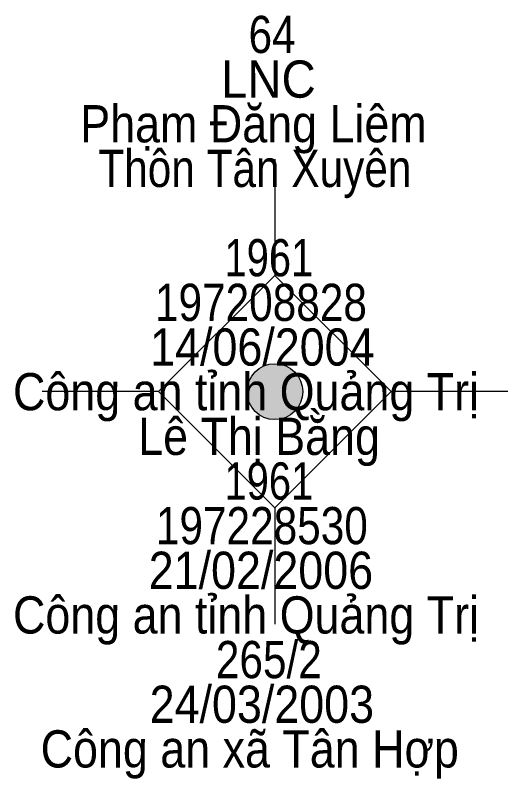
# Model space of a CAD drawing. Header units: metres. Extents: x 550999 to 552168, y 1840994 to 1841978.
# Drawn here: x 551423.31 to 551428.6, y 1841570.55 to 1841578.76 of the extents above; entities that cross this region are included whole.
import ezdxf
from ezdxf.enums import TextEntityAlignment as Align

# ---------------------------------------------------------------- set-up
doc = ezdxf.new("R2010")
doc.units = ezdxf.units.M
doc.header["$LTSCALE"] = 0.16
doc.layers.add('11', color=7, linetype='Continuous', lineweight=13)
doc.layers.add('15', color=7, linetype='Continuous')

msp = doc.modelspace()

# ---------------------------------------------------------------- hatches: boundary and pattern name
at = {"layer": '11'}
msp.add_hatch(color=256, dxfattribs=at).paths.add_polyline_path([(551426.3995, 1841574.71, 1), (551425.7995, 1841574.71, 1)])

# ---------------------------------------------------------------- linework, layer by layer
for p, q in [((551426.1, 1841577.21), (551426.1, 1841575.96)), ((551424.85, 1841574.71), (551423.6, 1841574.71)), ((551428.6, 1841574.71), (551427.35, 1841574.71)), ((551426.1, 1841573.46), (551426.1, 1841572.21))]:
    msp.add_line(p, q, dxfattribs=at)
msp.add_lwpolyline([(551426.1, 1841575.96), (551424.85, 1841574.71), (551426.1, 1841573.46), (551427.35, 1841574.71)], close=True, dxfattribs=at)
msp.add_circle((551426.0995, 1841574.71), 0.3, dxfattribs=at)

# ---------------------------------------------------------------- texts
at = {"layer": '15'}
for s, width, p in [('64', 0.85, (551426.07, 1841578.35)), ('LNC', 0.95, (551426.03, 1841577.87)), ('Phạm Đăng Liêm', 0.9, (551425.87, 1841577.39)), ('Thôn Tân Xuyên', 0.85, (551425.885, 1841576.91)), ('1961', 0.8, (551426.035, 1841575.95)), ('197208828', 0.85, (551425.95, 1841575.47)), ('14/06/2004', 0.9, (551425.965, 1841574.99)), ('Công an tỉnh Quảng Trị', 0.9, (551425.79, 1841574.51)), ('Lê Thị Bằng', 0.9, (551425.93, 1841574.03)), ('1961', 0.8, (551426.035, 1841573.55)), ('197228530', 0.85, (551425.96, 1841573.07)), ('21/02/2006', 0.9, (551425.95, 1841572.59)), ('Công an tỉnh Quảng Trị', 0.9, (551425.79, 1841572.11)), ('265/2', 0.85, (551426.035, 1841571.63)), ('24/03/2003', 0.9, (551425.96, 1841571.15)), ('Công an xã Tân Hợp', 0.9, (551425.83, 1841570.67))]:
    msp.add_text(s, height=0.4, dxfattribs=dict(at, width=width)).set_placement(p, align=Align.CENTER)

doc.saveas('drawing.dxf')
